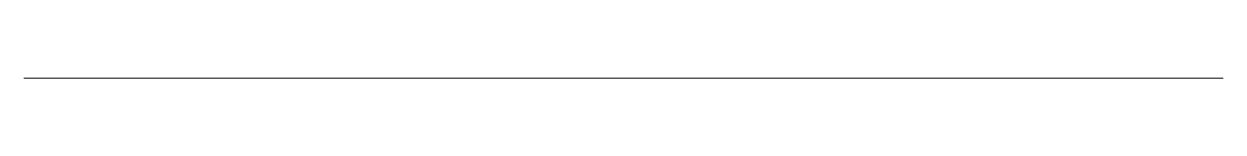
# Model space of a CAD drawing. Header units: inches. Extents: x -274 to 769, y 0 to 0.
import ezdxf

# ---------------------------------------------------------------- set-up
doc = ezdxf.new("R2010")
doc.units = ezdxf.units.IN
doc.header["$MEASUREMENT"] = 0

# ---------------------------------------------------------------- blocks, each defined once
blk = doc.blocks.new('A$C688B0875')
at = {"color": 0, "linetype": 'Continuous', "lineweight": 0, "extrusion": (0, 1, 0)}
for p, q in [((-35.406, 19.815), (-36.075, 19.815)), ((-36.075, 19.815), (-35.406, 19.815)), ((-36.075, -19.555), (-36.075, 19.815)), ((-36.075, 19.815), (-36.075, -19.555)), ((-26.902, 19.815), (-35.406, 19.815)), ((-35.406, 19.815), (-26.902, 19.815)), ((-35.406, 19.815), (-35.406, -19.555)), ((-35.406, -19.555), (-35.406, 19.815)), ((-26.902, 19.815), (-26.233, 19.815)), ((-26.902, -19.555), (-26.902, 19.815)), ((-26.233, 19.815), (-26.902, 19.815)), ((-26.902, 19.815), (-26.902, -19.555)), ((-26.233, 19.815), (-26.233, -19.555)), ((-26.233, -19.555), (-26.233, 19.815)), ((-25.839, 7.374), (-25.839, 8.004)), ((-6.154, 8.004), (-25.839, 8.004)), ((-25.839, 7.374), (-25.839, 8.004)), ((-25.839, 8.004), (-6.154, 8.004)), ((-6.154, 8.004), (-6.154, 7.374)), ((-6.154, 7.374), (-6.154, 8.004)), ((-25.839, 6.626), (-25.839, 7.374)), ((-25.839, 7.374), (-6.154, 7.374)), ((-6.154, 7.374), (-25.839, 7.374)), ((-25.839, 6.626), (-25.839, 7.374)), ((-6.154, 7.374), (-6.154, -7.114)), ((-6.154, -7.114), (-6.154, 7.374)), ((-25.839, 6.626), (-26.233, 6.626)), ((-25.839, 6.626), (-26.233, 6.626)), ((-25.839, 6.626), (-25.524, 6.626)), ((-25.839, -2.819), (-25.839, 6.626)), ((-25.839, -2.819), (-25.839, 6.626)), ((-25.839, 6.626), (-25.524, 6.626)), ((-25.524, 6.626), (-25.524, 4.45)), ((-25.524, 4.45), (-25.524, 6.626)), ((-27.808, 3.477), (-27.808, 4.264)), ((-27.808, 3.477), (-27.808, 4.264)), ((-27.808, 4.264), (-27.808, 4.215)), ((-27.808, 4.215), (-27.808, 3.477)), ((-27.333, 4.408), (-27.333, 3.87)), ((-27.333, 3.87), (-27.333, 4.408)), ((-27.292, 4.45), (-27.292, 4.429)), ((-26.902, 4.45), (-27.292, 4.45)), ((-26.902, 4.45), (-27.292, 4.45)), ((-27.292, 4.429), (-27.292, 4.45)), ((-27.292, 4.429), (-26.902, 4.429)), ((-27.292, 4.429), (-26.902, 4.429)), ((-27.292, 3.891), (-27.292, 4.429)), ((-27.292, 3.891), (-27.292, 4.429)), ((-25.81, 4.45), (-25.376, 4.45)), ((-25.81, 4.444), (-25.81, 4.45)), ((-25.81, 4.45), (-25.81, 4.436)), ((-25.376, 4.45), (-25.81, 4.45)), ((-25.81, 4.436), (-25.81, 4.444)), ((-25.81, 3.885), (-25.81, 4.436)), ((-25.81, 4.436), (-25.81, 3.885)), ((-25.376, 4.436), (-25.81, 4.436)), ((-25.81, 4.436), (-25.376, 4.436)), ((-25.524, 4.45), (-25.524, 3.291)), ((-25.524, 3.291), (-25.524, 4.45)), ((-25.376, 4.436), (-25.376, 4.45)), ((-25.376, 4.45), (-25.376, 4.436)), ((-25.376, 4.436), (-25.376, 3.885)), ((-25.376, 3.885), (-25.376, 4.436)), ((-25.347, 3.87), (-25.347, 4.421)), ((-25.347, 4.421), (-25.347, 3.87)), ((-27.808, 3.478), (-27.808, 3.87)), ((-27.333, 3.87), (-27.333, 3.332)), ((-27.333, 3.332), (-27.333, 3.87)), ((-26.902, 3.891), (-27.292, 3.891)), ((-27.292, 3.891), (-27.292, 3.85)), ((-26.902, 3.891), (-27.292, 3.891)), ((-27.292, 3.85), (-27.292, 3.891)), ((-27.292, 3.85), (-26.902, 3.85)), ((-27.292, 3.85), (-26.902, 3.85)), ((-27.292, 3.312), (-27.292, 3.85)), ((-27.292, 3.312), (-27.292, 3.85)), ((-25.81, 3.885), (-25.81, 3.856)), ((-25.376, 3.885), (-25.81, 3.885)), ((-25.81, 3.868), (-25.81, 3.885)), ((-25.81, 3.885), (-25.376, 3.885)), ((-25.81, 3.856), (-25.81, 3.868)), ((-25.81, 3.856), (-25.376, 3.856)), ((-25.81, 3.305), (-25.81, 3.856)), ((-25.81, 3.856), (-25.81, 3.305)), ((-25.376, 3.856), (-25.81, 3.856)), ((-25.376, 3.856), (-25.376, 3.885)), ((-25.376, 3.885), (-25.376, 3.856)), ((-25.376, 3.305), (-25.376, 3.856)), ((-25.376, 3.856), (-25.376, 3.305)), ((-25.347, 3.87), (-25.347, 3.32)), ((-25.347, 3.32), (-25.347, 3.87)), ((-27.808, 3.477), (-27.808, 3.477)), ((-27.808, 3.434), (-27.333, 3.434)), ((-27.333, 3.434), (-27.808, 3.434)), ((-26.902, 3.312), (-27.292, 3.312)), ((-27.292, 3.291), (-27.292, 3.312)), ((-27.292, 3.312), (-27.292, 3.291)), ((-26.902, 3.312), (-27.292, 3.312)), ((-27.292, 3.291), (-26.902, 3.291)), ((-27.292, 3.291), (-26.902, 3.291)), ((-25.81, 3.293), (-25.81, 3.305)), ((-25.81, 3.305), (-25.376, 3.305)), ((-25.81, 3.305), (-25.81, 3.291)), ((-25.376, 3.305), (-25.81, 3.305)), ((-25.81, 3.291), (-25.81, 3.293)), ((-25.376, 3.291), (-25.81, 3.291)), ((-25.81, 3.291), (-25.376, 3.291)), ((-25.524, 3.291), (-25.524, 2.482)), ((-25.524, 2.482), (-25.524, 3.291)), ((-25.376, 3.291), (-25.376, 3.305)), ((-25.376, 3.305), (-25.376, 3.291)), ((-27.808, 1.508), (-27.808, 2.296)), ((-27.808, 2.296), (-27.808, 2.247)), ((-27.808, 2.247), (-27.808, 2.296)), ((-27.808, 2.247), (-27.808, 1.508)), ((-27.808, 1.508), (-27.808, 2.247)), ((-27.808, 2.247), (-27.808, 1.51)), ((-27.333, 2.44), (-27.333, 1.902)), ((-27.333, 1.902), (-27.333, 2.44)), ((-26.902, 2.482), (-27.292, 2.482)), ((-27.292, 2.482), (-27.292, 2.461)), ((-26.902, 2.482), (-27.292, 2.482)), ((-27.292, 2.461), (-27.292, 2.482)), ((-27.292, 2.461), (-26.902, 2.461)), ((-27.292, 2.461), (-26.902, 2.461)), ((-27.292, 1.923), (-27.292, 2.461)), ((-27.292, 1.923), (-27.292, 2.461)), ((-25.81, 2.482), (-25.81, 2.467)), ((-25.376, 2.482), (-25.81, 2.482)), ((-25.81, 2.476), (-25.81, 2.482)), ((-25.81, 2.482), (-25.376, 2.482)), ((-25.81, 2.467), (-25.81, 2.476)), ((-25.81, 2.467), (-25.376, 2.467)), ((-25.81, 1.916), (-25.81, 2.467)), ((-25.81, 2.467), (-25.81, 1.916)), ((-25.376, 2.467), (-25.81, 2.467)), ((-25.524, 2.482), (-25.524, 1.322)), ((-25.524, 1.322), (-25.524, 2.482)), ((-25.376, 2.467), (-25.376, 2.482)), ((-25.376, 2.482), (-25.376, 2.467)), ((-25.376, 2.467), (-25.376, 1.916)), ((-25.376, 1.916), (-25.376, 2.467)), ((-25.347, 1.902), (-25.347, 2.453)), ((-25.347, 2.453), (-25.347, 1.902)), ((-27.333, 1.902), (-27.333, 1.364)), ((-27.333, 1.364), (-27.333, 1.902)), ((-27.292, 1.923), (-27.292, 1.881)), ((-26.902, 1.923), (-27.292, 1.923)), ((-26.902, 1.923), (-27.292, 1.923)), ((-27.292, 1.881), (-27.292, 1.923)), ((-27.292, 1.881), (-26.902, 1.881)), ((-27.292, 1.881), (-26.902, 1.881)), ((-27.292, 1.343), (-27.292, 1.881)), ((-27.292, 1.343), (-27.292, 1.881)), ((-25.81, 1.916), (-25.81, 1.887)), ((-25.376, 1.916), (-25.81, 1.916)), ((-25.81, 1.916), (-25.376, 1.916)), ((-25.81, 1.9), (-25.81, 1.916)), ((-25.81, 1.887), (-25.81, 1.9)), ((-25.81, 1.887), (-25.376, 1.887)), ((-25.81, 1.337), (-25.81, 1.887)), ((-25.81, 1.887), (-25.81, 1.337)), ((-25.376, 1.887), (-25.81, 1.887)), ((-25.376, 1.887), (-25.376, 1.916)), ((-25.376, 1.916), (-25.376, 1.887)), ((-25.376, 1.887), (-25.376, 1.337)), ((-25.376, 1.337), (-25.376, 1.887)), ((-25.347, 1.351), (-25.347, 1.902)), ((-25.347, 1.902), (-25.347, 1.351)), ((-27.808, 1.508), (-27.808, 1.508)), ((-27.808, 1.465), (-27.333, 1.465)), ((-27.333, 1.465), (-27.808, 1.465)), ((-27.292, 1.343), (-27.292, 1.322)), ((-26.902, 1.343), (-27.292, 1.343)), ((-26.902, 1.343), (-27.292, 1.343)), ((-27.292, 1.322), (-27.292, 1.343)), ((-27.292, 1.322), (-26.902, 1.322)), ((-27.292, 1.322), (-26.902, 1.322)), ((-25.81, 1.337), (-25.81, 1.322)), ((-25.376, 1.337), (-25.81, 1.337)), ((-25.81, 1.337), (-25.376, 1.337)), ((-25.81, 1.325), (-25.81, 1.337)), ((-25.81, 1.322), (-25.81, 1.325)), ((-25.81, 1.322), (-25.376, 1.322)), ((-25.376, 1.322), (-25.81, 1.322)), ((-25.524, 1.322), (-25.524, 0.513)), ((-25.524, 0.513), (-25.524, 1.322)), ((-25.376, 1.322), (-25.376, 1.337)), ((-25.376, 1.337), (-25.376, 1.322)), ((-27.333, 0.471), (-27.333, -0.067)), ((-27.333, -0.067), (-27.333, 0.471)), ((-27.292, 0.513), (-27.292, 0.492)), ((-26.902, 0.513), (-27.292, 0.513)), ((-26.902, 0.513), (-27.292, 0.513)), ((-27.292, 0.492), (-27.292, 0.513)), ((-27.292, 0.492), (-26.902, 0.492)), ((-27.292, 0.492), (-26.902, 0.492)), ((-27.292, -0.046), (-27.292, 0.492)), ((-27.292, -0.046), (-27.292, 0.492)), ((-25.81, 0.513), (-25.376, 0.513)), ((-25.81, 0.507), (-25.81, 0.513)), ((-25.81, 0.513), (-25.81, 0.499)), ((-25.376, 0.513), (-25.81, 0.513)), ((-25.81, 0.499), (-25.81, 0.507)), ((-25.81, -0.052), (-25.81, 0.499)), ((-25.81, 0.499), (-25.81, -0.052)), ((-25.376, 0.499), (-25.81, 0.499)), ((-25.81, 0.499), (-25.376, 0.499)), ((-25.524, 0.513), (-25.524, -0.646)), ((-25.524, -0.646), (-25.524, 0.513)), ((-25.376, 0.513), (-25.376, 0.499)), ((-25.376, 0.499), (-25.376, 0.513)), ((-25.376, -0.052), (-25.376, 0.499)), ((-25.376, 0.499), (-25.376, -0.052)), ((-25.347, 0.484), (-25.347, -0.067)), ((-25.347, -0.067), (-25.347, 0.484)), ((-27.808, -0.46), (-27.808, 0.327)), ((-27.808, 0.327), (-27.808, -0.46)), ((-27.808, -0.46), (-27.808, 0.327)), ((-27.808, -0.46), (-27.808, 0.327)), ((-27.808, 0.278), (-27.808, -0.46)), ((-27.333, 0.278), (-27.333, 0.327)), ((-27.333, -0.067), (-27.333, -0.605)), ((-27.333, -0.605), (-27.333, -0.067)), ((-26.902, -0.046), (-27.292, -0.046)), ((-27.292, -0.046), (-27.292, -0.087)), ((-26.902, -0.046), (-27.292, -0.046)), ((-27.292, -0.087), (-27.292, -0.046)), ((-27.292, -0.087), (-26.902, -0.087)), ((-27.292, -0.625), (-27.292, -0.087)), ((-27.292, -0.087), (-26.902, -0.087)), ((-27.292, -0.625), (-27.292, -0.087)), ((-25.81, -0.069), (-25.81, -0.052)), ((-25.81, -0.052), (-25.376, -0.052)), ((-25.81, -0.052), (-25.81, -0.081)), ((-25.376, -0.052), (-25.81, -0.052)), ((-25.81, -0.081), (-25.81, -0.069)), ((-25.81, -0.632), (-25.81, -0.081)), ((-25.81, -0.081), (-25.81, -0.632)), ((-25.376, -0.081), (-25.81, -0.081)), ((-25.81, -0.081), (-25.376, -0.081)), ((-25.376, -0.052), (-25.376, -0.081)), ((-25.376, -0.081), (-25.376, -0.052)), ((-25.376, -0.632), (-25.376, -0.081)), ((-25.376, -0.081), (-25.376, -0.632)), ((-25.347, -0.067), (-25.347, -0.617)), ((-25.347, -0.617), (-25.347, -0.067)), ((-27.333, -0.503), (-27.808, -0.503)), ((-27.808, -0.503), (-27.333, -0.503)), ((-26.902, -0.625), (-27.292, -0.625)), ((-27.292, -0.625), (-27.292, -0.646)), ((-26.902, -0.625), (-27.292, -0.625)), ((-27.292, -0.646), (-27.292, -0.625)), ((-27.292, -0.646), (-26.902, -0.646)), ((-27.292, -0.646), (-26.902, -0.646)), ((-25.81, -0.632), (-25.376, -0.632)), ((-25.81, -0.644), (-25.81, -0.632)), ((-25.81, -0.632), (-25.81, -0.646)), ((-25.376, -0.632), (-25.81, -0.632)), ((-25.81, -0.646), (-25.81, -0.644)), ((-25.376, -0.646), (-25.81, -0.646)), ((-25.81, -0.646), (-25.376, -0.646)), ((-25.524, -0.646), (-25.524, -2.822)), ((-25.524, -2.822), (-25.524, -0.646)), ((-25.376, -0.632), (-25.376, -0.646)), ((-25.376, -0.646), (-25.376, -0.632)), ((-26.233, -2.822), (-25.843, -2.822)), ((-26.233, -2.822), (-25.843, -2.822)), ((-25.843, -2.822), (-25.843, -2.822)), ((-25.843, -2.822), (-25.839, -2.822)), ((-25.843, -2.822), (-25.839, -2.822)), ((-25.839, -2.822), (-25.839, -2.819)), ((-25.839, -2.822), (-25.839, -2.819)), ((-25.839, -2.826), (-25.839, -2.822)), ((-25.839, -2.822), (-25.835, -2.822)), ((-25.835, -2.822), (-25.839, -2.822)), ((-25.839, -2.826), (-25.839, -2.822)), ((-25.839, -7.114), (-25.839, -2.826)), ((-25.839, -7.114), (-25.839, -2.826)), ((-25.835, -2.822), (-25.524, -2.822)), ((-25.524, -2.822), (-25.835, -2.822)), ((-25.839, -7.744), (-25.839, -7.114)), ((-6.154, -7.114), (-25.839, -7.114)), ((-25.839, -7.744), (-25.839, -7.114)), ((-25.839, -7.114), (-6.154, -7.114)), ((-6.154, -7.114), (-6.154, -7.744)), ((-6.154, -7.744), (-6.154, -7.114)), ((-6.154, -7.744), (-25.839, -7.744)), ((-25.839, -7.744), (-6.154, -7.744)), ((-35.406, -19.555), (-36.075, -19.555)), ((-35.406, -19.555), (-36.075, -19.555)), ((-26.902, -19.555), (-35.406, -19.555)), ((-26.902, -19.555), (-35.406, -19.555)), ((-26.233, -19.555), (-26.902, -19.555)), ((-26.233, -19.555), (-26.902, -19.555))]:
    blk.add_line(p, q, dxfattribs=at)
at = {"color": 0, "linetype": 'Continuous', "lineweight": 0}
for centre, radius, start, end in [((-27.292, 4.408), 0.0416, 90, 180), ((-27.292, 4.408), 0.0416, 90, 180), ((-25.81, 4.421), 0.0289, 90, 180), ((-25.81, 4.421), 0.0289, 90, 180), ((-25.376, 4.421), 0.0289, 0, 90), ((-25.376, 4.421), 0.0289, 0, 90), ((-27.292, 3.332), 0.0416, 180, 270), ((-27.292, 3.332), 0.0416, 180, 270), ((-25.81, 3.32), 0.0289, 180, 270), ((-25.81, 3.32), 0.0289, 180, 270), ((-25.376, 3.32), 0.0289, 270, 0), ((-25.376, 3.32), 0.0289, 270, 360), ((-27.292, 2.44), 0.0416, 90, 180), ((-27.292, 2.44), 0.0416, 90, 180), ((-25.81, 2.453), 0.0289, 90, 180), ((-25.81, 2.453), 0.0289, 90, 180), ((-25.376, 2.453), 0.0289, 0, 90), ((-25.376, 2.453), 0.0289, 0, 90), ((-27.292, 1.364), 0.0416, 180, 270), ((-27.292, 1.364), 0.0416, 180, 270), ((-25.81, 1.351), 0.0289, 180, 270), ((-25.81, 1.351), 0.0289, 180, 270), ((-25.376, 1.351), 0.0289, 270, 0), ((-25.376, 1.351), 0.0289, 270, 360), ((-27.292, 0.471), 0.0416, 90, 180), ((-27.292, 0.471), 0.0416, 90, 180), ((-25.81, 0.484), 0.0289, 90, 180), ((-25.81, 0.484), 0.0289, 90, 180), ((-25.376, 0.484), 0.0289, 0, 90), ((-25.376, 0.484), 0.0289, 360, 90), ((-27.292, -0.605), 0.0416, 180, 270), ((-27.292, -0.605), 0.0416, 180, 270), ((-25.81, -0.617), 0.0289, 180, 270), ((-25.81, -0.617), 0.0289, 180, 270), ((-25.376, -0.617), 0.0289, 270, 0), ((-25.376, -0.617), 0.0289, 270, 0), ((-25.839, -2.822), 0.00394, 90, 180), ((-25.839, -2.822), 0.00394, 90, 180), ((-25.839, -2.822), 0.00394, 180, 270), ((-25.839, -2.822), 0.00394, 270, 90), ((-25.839, -2.822), 0.00394, 270, 90)]:
    blk.add_arc(centre, radius, start, end, dxfattribs=at)
for centre, major_axis, start_param, end_param in [((-27.292, 4.408), (-0.0416, 0), 4.712389, 6.283185), ((-27.292, 4.408), (0.0416, 0), 1.570796, 3.141593), ((-25.81, 4.421), (-0.0289, 0), 4.712389, 6.283185), ((-25.81, 4.421), (0.0289, 0), 1.570796, 3.141593), ((-25.376, 4.421), (-0.0289, 0), 3.141593, 4.712389), ((-25.376, 4.421), (0.0289, 0), 0, 1.570796), ((-27.292, 3.87), (0.0416, 0), 1.570796, 3.141593), ((-27.292, 3.87), (-0.0416, 0), 4.712389, 6.283185), ((-27.292, 3.87), (0.0416, 0), 3.141593, 4.712389), ((-27.292, 3.87), (-0.0416, 0), 0, 1.570796), ((-25.81, 3.87), (0.0289, 0), 1.570796, 3.141593), ((-25.81, 3.87), (-0.0289, 0), 4.712389, 6.283185), ((-25.81, 3.87), (-0.0289, 0), 0, 1.570796), ((-25.81, 3.87), (0.0289, 0), 3.141593, 4.712389), ((-25.376, 3.87), (0.0289, 0), 0, 1.570796), ((-25.376, 3.87), (-0.0289, 0), 3.141593, 4.712389), ((-25.376, 3.87), (-0.0289, 0), 1.570796, 3.141593), ((-25.376, 3.87), (0.0289, 0), 4.712389, 6.283185), ((-27.292, 3.332), (0.0416, 0), 3.141593, 4.712389), ((-27.292, 3.332), (-0.0416, 0), 0, 1.570796), ((-25.81, 3.32), (0.0289, 0), 3.141593, 4.712389), ((-25.81, 3.32), (-0.0289, 0), 0, 1.570796), ((-25.376, 3.32), (0.0289, 0), 4.712389, 6.283185), ((-25.376, 3.32), (-0.0289, 0), 1.570796, 3.141593), ((-27.292, 2.44), (-0.0416, 0), 4.712389, 6.283185), ((-27.292, 2.44), (0.0416, 0), 1.570796, 3.141593), ((-25.81, 2.453), (-0.0289, 0), 4.712389, 6.283185), ((-25.81, 2.453), (0.0289, 0), 1.570796, 3.141593), ((-25.376, 2.453), (-0.0289, 0), 3.141593, 4.712389), ((-25.376, 2.453), (0.0289, 0), 0, 1.570796), ((-27.292, 1.902), (0.0416, 0), 1.570796, 3.141593), ((-27.292, 1.902), (-0.0416, 0), 4.712389, 6.283185), ((-27.292, 1.902), (-0.0416, 0), 0, 1.570796), ((-27.292, 1.902), (0.0416, 0), 3.141593, 4.712389), ((-25.81, 1.902), (0.0289, 0), 1.570796, 3.141593), ((-25.81, 1.902), (-0.0289, 0), 4.712389, 6.283185), ((-25.81, 1.902), (-0.0289, 0), 0, 1.570796), ((-25.81, 1.902), (0.0289, 0), 3.141593, 4.712389), ((-25.376, 1.902), (0.0289, 0), 0, 1.570796), ((-25.376, 1.902), (-0.0289, 0), 3.141593, 4.712389), ((-25.376, 1.902), (-0.0289, 0), 1.570796, 3.141593), ((-25.376, 1.902), (0.0289, 0), 4.712389, 6.283185), ((-27.292, 1.364), (-0.0416, 0), 0, 1.570796), ((-27.292, 1.364), (0.0416, 0), 3.141593, 4.712389), ((-25.81, 1.351), (0.0289, 0), 3.141593, 4.712389), ((-25.81, 1.351), (-0.0289, 0), 0, 1.570796), ((-25.376, 1.351), (0.0289, 0), 4.712389, 6.283185), ((-25.376, 1.351), (-0.0289, 0), 1.570796, 3.141593), ((-27.292, 0.471), (-0.0416, 0), 4.712389, 6.283185), ((-27.292, 0.471), (0.0416, 0), 1.570796, 3.141593), ((-25.81, 0.484), (-0.0289, 0), 4.712389, 6.283185), ((-25.81, 0.484), (0.0289, 0), 1.570796, 3.141593), ((-25.376, 0.484), (0.0289, 0), 0, 1.570796), ((-25.376, 0.484), (-0.0289, 0), 3.141593, 4.712389), ((-27.292, -0.067), (0.0416, 0), 1.570796, 3.141593), ((-27.292, -0.067), (-0.0416, 0), 4.712389, 6.283185), ((-27.292, -0.067), (-0.0416, 0), 0, 1.570796), ((-27.292, -0.067), (0.0416, 0), 3.141593, 4.712389), ((-25.81, -0.067), (0.0289, 0), 1.570796, 3.141593), ((-25.81, -0.067), (-0.0289, 0), 4.712389, 6.283185), ((-25.81, -0.067), (-0.0289, 0), 0, 1.570796), ((-25.81, -0.067), (0.0289, 0), 3.141593, 4.712389), ((-25.376, -0.067), (-0.0289, 0), 3.141593, 4.712389), ((-25.376, -0.067), (0.0289, 0), 0, 1.570796), ((-25.376, -0.067), (0.0289, 0), 4.712389, 6.283185), ((-25.376, -0.067), (-0.0289, 0), 1.570796, 3.141593), ((-27.292, -0.605), (0.0416, 0), 3.141593, 4.712389), ((-27.292, -0.605), (-0.0416, 0), 0, 1.570796), ((-25.81, -0.617), (0.0289, 0), 3.141593, 4.712389), ((-25.81, -0.617), (-0.0289, 0), 0, 1.570796), ((-25.376, -0.617), (-0.0289, 0), 1.570796, 3.141593), ((-25.376, -0.617), (0.0289, 0), 4.712389, 6.283185)]:
    blk.add_ellipse(centre, major_axis=major_axis, ratio=0.5, start_param=start_param, end_param=end_param, dxfattribs=at)
blk = doc.blocks.new('A$C6B144B11')
at = {"color": 0, "linetype": 'Continuous', "lineweight": 0, "extrusion": (0, 1, 0)}
for p, q in [((-50.064, 25.167), (-50.734, 25.167)), ((-50.734, 25.167), (-50.064, 25.167)), ((-50.734, -14.203), (-50.734, 25.167)), ((-50.734, 25.167), (-50.734, -14.203)), ((-41.56, 25.167), (-50.064, 25.167)), ((-50.064, 25.167), (-41.56, 25.167)), ((-50.064, 25.167), (-50.064, -14.203)), ((-50.064, -14.203), (-50.064, 25.167)), ((-41.56, 25.167), (-40.891, 25.167)), ((-41.56, -14.203), (-41.56, 25.167)), ((-40.891, 25.167), (-41.56, 25.167)), ((-41.56, 25.167), (-41.56, -14.203)), ((-40.891, 25.167), (-40.891, -14.203)), ((-40.891, -14.203), (-40.891, 25.167)), ((-40.497, 12.726), (-40.497, 13.356)), ((-20.812, 13.356), (-40.497, 13.356)), ((-40.497, 12.726), (-40.497, 13.356)), ((-40.497, 13.356), (-20.812, 13.356)), ((-20.812, 13.356), (-20.812, 12.726)), ((-20.812, 12.726), (-20.812, 13.356)), ((-40.497, 11.978), (-40.497, 12.726)), ((-40.497, 12.726), (-20.812, 12.726)), ((-20.812, 12.726), (-40.497, 12.726)), ((-40.497, 11.978), (-40.497, 12.726)), ((-20.812, 12.726), (-20.812, -1.762)), ((-20.812, -1.762), (-20.812, 12.726)), ((-40.497, 11.978), (-40.891, 11.978)), ((-40.497, 11.978), (-40.891, 11.978)), ((-40.497, 11.978), (-40.182, 11.978)), ((-40.497, 2.533), (-40.497, 11.978)), ((-40.497, 2.533), (-40.497, 11.978)), ((-40.497, 11.978), (-40.182, 11.978)), ((-40.182, 11.978), (-40.182, 9.802)), ((-40.182, 9.802), (-40.182, 11.978)), ((-42.466, 8.828), (-42.466, 9.616)), ((-42.466, 8.828), (-42.466, 9.616)), ((-42.466, 9.616), (-42.466, 9.567)), ((-42.466, 9.567), (-42.466, 8.828)), ((-41.992, 9.76), (-41.992, 9.222)), ((-41.992, 9.222), (-41.992, 9.76)), ((-41.95, 9.802), (-41.95, 9.781)), ((-41.56, 9.802), (-41.95, 9.802)), ((-41.56, 9.802), (-41.95, 9.802)), ((-41.95, 9.781), (-41.95, 9.802)), ((-41.95, 9.781), (-41.56, 9.781)), ((-41.95, 9.781), (-41.56, 9.781)), ((-41.95, 9.243), (-41.95, 9.781)), ((-41.95, 9.243), (-41.95, 9.781)), ((-40.468, 9.802), (-40.034, 9.802)), ((-40.468, 9.796), (-40.468, 9.802)), ((-40.468, 9.802), (-40.468, 9.787)), ((-40.034, 9.802), (-40.468, 9.802)), ((-40.468, 9.787), (-40.468, 9.796)), ((-40.468, 9.237), (-40.468, 9.787)), ((-40.468, 9.787), (-40.468, 9.237)), ((-40.034, 9.787), (-40.468, 9.787)), ((-40.468, 9.787), (-40.034, 9.787)), ((-40.182, 9.802), (-40.182, 8.643)), ((-40.182, 8.643), (-40.182, 9.802)), ((-40.034, 9.787), (-40.034, 9.802)), ((-40.034, 9.802), (-40.034, 9.787)), ((-40.034, 9.787), (-40.034, 9.237)), ((-40.034, 9.237), (-40.034, 9.787)), ((-40.005, 9.222), (-40.005, 9.773)), ((-40.005, 9.773), (-40.005, 9.222)), ((-42.466, 8.83), (-42.466, 9.222)), ((-42.466, 8.828), (-42.466, 8.829)), ((-42.466, 8.786), (-41.992, 8.786)), ((-41.992, 8.786), (-42.466, 8.786)), ((-41.992, 9.222), (-41.992, 8.684)), ((-41.992, 8.684), (-41.992, 9.222)), ((-41.56, 9.243), (-41.95, 9.243)), ((-41.95, 9.243), (-41.95, 9.201)), ((-41.56, 9.243), (-41.95, 9.243)), ((-41.95, 9.201), (-41.95, 9.243)), ((-41.95, 9.201), (-41.56, 9.201)), ((-41.95, 9.201), (-41.56, 9.201)), ((-41.95, 8.663), (-41.95, 9.201)), ((-41.95, 8.663), (-41.95, 9.201)), ((-41.56, 8.663), (-41.95, 8.663)), ((-41.95, 8.643), (-41.95, 8.663)), ((-41.95, 8.663), (-41.95, 8.643)), ((-41.56, 8.663), (-41.95, 8.663)), ((-41.95, 8.643), (-41.56, 8.643)), ((-41.95, 8.643), (-41.56, 8.643)), ((-40.468, 9.237), (-40.468, 9.208)), ((-40.034, 9.237), (-40.468, 9.237)), ((-40.468, 9.22), (-40.468, 9.237)), ((-40.468, 9.237), (-40.034, 9.237)), ((-40.468, 9.208), (-40.468, 9.22)), ((-40.468, 9.208), (-40.034, 9.208)), ((-40.468, 8.657), (-40.468, 9.208)), ((-40.468, 9.208), (-40.468, 8.657)), ((-40.034, 9.208), (-40.468, 9.208)), ((-40.468, 8.645), (-40.468, 8.657)), ((-40.468, 8.657), (-40.034, 8.657)), ((-40.468, 8.657), (-40.468, 8.643)), ((-40.034, 8.657), (-40.468, 8.657)), ((-40.468, 8.643), (-40.468, 8.645)), ((-40.034, 8.643), (-40.468, 8.643)), ((-40.468, 8.643), (-40.034, 8.643)), ((-40.182, 8.643), (-40.182, 7.833)), ((-40.182, 7.833), (-40.182, 8.643)), ((-40.034, 9.208), (-40.034, 9.237)), ((-40.034, 9.237), (-40.034, 9.208)), ((-40.034, 8.657), (-40.034, 9.208)), ((-40.034, 9.208), (-40.034, 8.657)), ((-40.034, 8.643), (-40.034, 8.657)), ((-40.034, 8.657), (-40.034, 8.643)), ((-40.005, 9.222), (-40.005, 8.671)), ((-40.005, 8.671), (-40.005, 9.222)), ((-41.56, 7.833), (-41.95, 7.833)), ((-41.95, 7.833), (-41.95, 7.812)), ((-41.56, 7.833), (-41.95, 7.833)), ((-41.95, 7.812), (-41.95, 7.833)), ((-40.468, 7.833), (-40.468, 7.819)), ((-40.034, 7.833), (-40.468, 7.833)), ((-40.468, 7.828), (-40.468, 7.833)), ((-40.468, 7.833), (-40.034, 7.833)), ((-40.468, 7.819), (-40.468, 7.828)), ((-40.182, 7.833), (-40.182, 6.674)), ((-40.182, 6.674), (-40.182, 7.833)), ((-40.034, 7.819), (-40.034, 7.833)), ((-40.034, 7.833), (-40.034, 7.819)), ((-42.466, 6.86), (-42.466, 7.647)), ((-42.466, 7.647), (-42.466, 7.599)), ((-42.466, 7.599), (-42.466, 7.647)), ((-42.466, 7.599), (-42.466, 6.86)), ((-42.466, 6.86), (-42.466, 7.599)), ((-42.466, 7.599), (-42.466, 6.862)), ((-41.992, 7.792), (-41.992, 7.254)), ((-41.992, 7.254), (-41.992, 7.792)), ((-41.992, 7.254), (-41.992, 6.716)), ((-41.992, 6.716), (-41.992, 7.254)), ((-41.95, 7.812), (-41.56, 7.812)), ((-41.95, 7.812), (-41.56, 7.812)), ((-41.95, 7.274), (-41.95, 7.812)), ((-41.95, 7.274), (-41.95, 7.812)), ((-41.95, 7.274), (-41.95, 7.233)), ((-41.56, 7.274), (-41.95, 7.274)), ((-41.56, 7.274), (-41.95, 7.274)), ((-41.95, 7.233), (-41.95, 7.274)), ((-41.95, 7.233), (-41.56, 7.233)), ((-41.95, 7.233), (-41.56, 7.233)), ((-41.95, 6.695), (-41.95, 7.233)), ((-41.95, 6.695), (-41.95, 7.233)), ((-40.468, 7.819), (-40.034, 7.819)), ((-40.468, 7.268), (-40.468, 7.819)), ((-40.468, 7.819), (-40.468, 7.268)), ((-40.034, 7.819), (-40.468, 7.819)), ((-40.468, 7.268), (-40.468, 7.239)), ((-40.034, 7.268), (-40.468, 7.268)), ((-40.468, 7.268), (-40.034, 7.268)), ((-40.468, 7.252), (-40.468, 7.268)), ((-40.468, 7.239), (-40.468, 7.252)), ((-40.468, 7.239), (-40.034, 7.239)), ((-40.468, 6.689), (-40.468, 7.239)), ((-40.468, 7.239), (-40.468, 6.689)), ((-40.034, 7.239), (-40.468, 7.239)), ((-40.034, 7.819), (-40.034, 7.268)), ((-40.034, 7.268), (-40.034, 7.819)), ((-40.034, 7.239), (-40.034, 7.268)), ((-40.034, 7.268), (-40.034, 7.239)), ((-40.034, 7.239), (-40.034, 6.689)), ((-40.034, 6.689), (-40.034, 7.239)), ((-40.005, 7.254), (-40.005, 7.804)), ((-40.005, 7.804), (-40.005, 7.254)), ((-40.005, 6.703), (-40.005, 7.254)), ((-40.005, 7.254), (-40.005, 6.703)), ((-42.466, 6.86), (-42.466, 6.86)), ((-42.466, 6.817), (-41.992, 6.817)), ((-41.992, 6.817), (-42.466, 6.817)), ((-41.95, 6.695), (-41.95, 6.674)), ((-41.56, 6.695), (-41.95, 6.695)), ((-41.56, 6.695), (-41.95, 6.695)), ((-41.95, 6.674), (-41.95, 6.695)), ((-41.95, 6.674), (-41.56, 6.674)), ((-41.95, 6.674), (-41.56, 6.674)), ((-40.468, 6.689), (-40.468, 6.674)), ((-40.034, 6.689), (-40.468, 6.689)), ((-40.468, 6.689), (-40.034, 6.689)), ((-40.468, 6.676), (-40.468, 6.689)), ((-40.468, 6.674), (-40.468, 6.676)), ((-40.468, 6.674), (-40.034, 6.674)), ((-40.034, 6.674), (-40.468, 6.674)), ((-40.182, 6.674), (-40.182, 5.865)), ((-40.182, 5.865), (-40.182, 6.674)), ((-40.034, 6.674), (-40.034, 6.689)), ((-40.034, 6.689), (-40.034, 6.674)), ((-42.466, 4.891), (-42.466, 5.679)), ((-42.466, 5.679), (-42.466, 4.891)), ((-42.466, 4.891), (-42.466, 5.679)), ((-42.466, 4.891), (-42.466, 5.679)), ((-42.466, 5.63), (-42.466, 4.892)), ((-41.992, 5.823), (-41.992, 5.285)), ((-41.992, 5.285), (-41.992, 5.823)), ((-41.992, 5.63), (-41.992, 5.679)), ((-41.95, 5.865), (-41.95, 5.844)), ((-41.56, 5.865), (-41.95, 5.865)), ((-41.56, 5.865), (-41.95, 5.865)), ((-41.95, 5.844), (-41.95, 5.865)), ((-41.95, 5.844), (-41.56, 5.844)), ((-41.95, 5.844), (-41.56, 5.844)), ((-41.95, 5.306), (-41.95, 5.844)), ((-41.95, 5.306), (-41.95, 5.844)), ((-40.468, 5.865), (-40.034, 5.865)), ((-40.468, 5.859), (-40.468, 5.865)), ((-40.468, 5.865), (-40.468, 5.85)), ((-40.034, 5.865), (-40.468, 5.865)), ((-40.468, 5.85), (-40.468, 5.859)), ((-40.468, 5.3), (-40.468, 5.85)), ((-40.468, 5.85), (-40.468, 5.3)), ((-40.034, 5.85), (-40.468, 5.85)), ((-40.468, 5.85), (-40.034, 5.85)), ((-40.182, 5.865), (-40.182, 4.706)), ((-40.182, 4.706), (-40.182, 5.865)), ((-40.034, 5.865), (-40.034, 5.85)), ((-40.034, 5.85), (-40.034, 5.865)), ((-40.034, 5.3), (-40.034, 5.85)), ((-40.034, 5.85), (-40.034, 5.3)), ((-40.005, 5.836), (-40.005, 5.285)), ((-40.005, 5.285), (-40.005, 5.836)), ((-41.992, 4.849), (-42.466, 4.849)), ((-42.466, 4.849), (-41.992, 4.849)), ((-41.992, 5.285), (-41.992, 4.747)), ((-41.992, 4.747), (-41.992, 5.285)), ((-41.56, 5.306), (-41.95, 5.306)), ((-41.95, 5.306), (-41.95, 5.264)), ((-41.56, 5.306), (-41.95, 5.306)), ((-41.95, 5.264), (-41.95, 5.306)), ((-41.95, 5.264), (-41.56, 5.264)), ((-41.95, 4.726), (-41.95, 5.264)), ((-41.95, 5.264), (-41.56, 5.264)), ((-41.95, 4.726), (-41.95, 5.264)), ((-41.56, 4.726), (-41.95, 4.726)), ((-41.95, 4.726), (-41.95, 4.706)), ((-41.56, 4.726), (-41.95, 4.726)), ((-41.95, 4.706), (-41.95, 4.726)), ((-41.95, 4.706), (-41.56, 4.706)), ((-41.95, 4.706), (-41.56, 4.706)), ((-40.468, 5.283), (-40.468, 5.3)), ((-40.468, 5.3), (-40.034, 5.3)), ((-40.468, 5.3), (-40.468, 5.271)), ((-40.034, 5.3), (-40.468, 5.3)), ((-40.468, 5.271), (-40.468, 5.283)), ((-40.468, 4.72), (-40.468, 5.271)), ((-40.468, 5.271), (-40.468, 4.72)), ((-40.034, 5.271), (-40.468, 5.271)), ((-40.468, 5.271), (-40.034, 5.271)), ((-40.468, 4.72), (-40.034, 4.72)), ((-40.468, 4.708), (-40.468, 4.72)), ((-40.468, 4.72), (-40.468, 4.706)), ((-40.034, 4.72), (-40.468, 4.72)), ((-40.468, 4.706), (-40.468, 4.708)), ((-40.034, 4.706), (-40.468, 4.706)), ((-40.468, 4.706), (-40.034, 4.706)), ((-40.182, 4.706), (-40.182, 2.529)), ((-40.182, 2.529), (-40.182, 4.706)), ((-40.034, 5.3), (-40.034, 5.271)), ((-40.034, 5.271), (-40.034, 5.3)), ((-40.034, 4.72), (-40.034, 5.271)), ((-40.034, 5.271), (-40.034, 4.72)), ((-40.034, 4.72), (-40.034, 4.706)), ((-40.034, 4.706), (-40.034, 4.72)), ((-40.005, 5.285), (-40.005, 4.734)), ((-40.005, 4.734), (-40.005, 5.285)), ((-40.891, 2.529), (-40.501, 2.529)), ((-40.891, 2.529), (-40.501, 2.529)), ((-40.501, 2.529), (-40.501, 2.529)), ((-40.501, 2.529), (-40.497, 2.529)), ((-40.501, 2.529), (-40.497, 2.529)), ((-40.497, 2.529), (-40.497, 2.533)), ((-40.497, 2.529), (-40.497, 2.533)), ((-40.497, 2.525), (-40.497, 2.529)), ((-40.497, 2.529), (-40.493, 2.529)), ((-40.493, 2.529), (-40.497, 2.529)), ((-40.497, 2.525), (-40.497, 2.529)), ((-40.497, -1.762), (-40.497, 2.525)), ((-40.497, -1.762), (-40.497, 2.525)), ((-40.493, 2.529), (-40.182, 2.529)), ((-40.182, 2.529), (-40.493, 2.529)), ((-40.497, -2.392), (-40.497, -1.762)), ((-20.812, -1.762), (-40.497, -1.762)), ((-40.497, -2.392), (-40.497, -1.762)), ((-40.497, -1.762), (-20.812, -1.762)), ((-20.812, -1.762), (-20.812, -2.392)), ((-20.812, -2.392), (-20.812, -1.762)), ((-20.812, -2.392), (-40.497, -2.392)), ((-40.497, -2.392), (-20.812, -2.392)), ((-50.064, -14.203), (-50.734, -14.203)), ((-50.064, -14.203), (-50.734, -14.203)), ((-41.56, -14.203), (-50.064, -14.203)), ((-41.56, -14.203), (-50.064, -14.203)), ((-40.891, -14.203), (-41.56, -14.203)), ((-40.891, -14.203), (-41.56, -14.203))]:
    blk.add_line(p, q, dxfattribs=at)
at = {"color": 0, "linetype": 'Continuous', "lineweight": 0}
for centre, radius, start, end in [((-41.95, 9.76), 0.0416, 90, 180), ((-41.95, 9.76), 0.0416, 90, 180), ((-40.468, 9.773), 0.0289, 90, 180), ((-40.468, 9.773), 0.0289, 90, 180), ((-40.034, 9.773), 0.0289, 0, 90), ((-40.034, 9.773), 0.0289, 0, 90), ((-41.95, 8.684), 0.0416, 180, 270), ((-41.95, 8.684), 0.0416, 180, 270), ((-40.468, 8.671), 0.0289, 180, 270), ((-40.468, 8.671), 0.0289, 180, 270), ((-40.034, 8.671), 0.0289, 270, 0), ((-40.034, 8.671), 0.0289, 270, 360), ((-41.95, 7.792), 0.0416, 90, 180), ((-41.95, 7.792), 0.0416, 90, 180), ((-40.468, 7.804), 0.0289, 90, 180), ((-40.468, 7.804), 0.0289, 90, 180), ((-40.034, 7.804), 0.0289, 0, 90), ((-40.034, 7.804), 0.0289, 0, 90), ((-41.95, 6.716), 0.0416, 180, 270), ((-41.95, 6.716), 0.0416, 180, 270), ((-40.468, 6.703), 0.0289, 180, 270), ((-40.468, 6.703), 0.0289, 180, 270), ((-40.034, 6.703), 0.0289, 270, 0), ((-40.034, 6.703), 0.0289, 270, 360), ((-41.95, 5.823), 0.0416, 90, 180), ((-41.95, 5.823), 0.0416, 90, 180), ((-40.468, 5.836), 0.0289, 90, 180), ((-40.468, 5.836), 0.0289, 90, 180), ((-40.034, 5.836), 0.0289, 0, 90), ((-40.034, 5.836), 0.0289, 360, 90), ((-41.95, 4.747), 0.0416, 180, 270), ((-41.95, 4.747), 0.0416, 180, 270), ((-40.468, 4.734), 0.0289, 180, 270), ((-40.468, 4.734), 0.0289, 180, 270), ((-40.034, 4.734), 0.0289, 270, 0), ((-40.034, 4.734), 0.0289, 270, 0), ((-40.497, 2.529), 0.00394, 90, 180), ((-40.497, 2.529), 0.00394, 90, 180.00002), ((-40.497, 2.529), 0.00394, 180, 270), ((-40.497, 2.529), 0.00394, 270, 90), ((-40.497, 2.529), 0.00394, 270, 90)]:
    blk.add_arc(centre, radius, start, end, dxfattribs=at)
for centre, major_axis, start_param, end_param in [((-41.95, 9.76), (-0.0416, 0), 4.712389, 6.283185), ((-41.95, 9.76), (0.0416, 0), 1.570796, 3.141593), ((-40.468, 9.773), (-0.0289, 0), 4.712389, 6.283185), ((-40.468, 9.773), (0.0289, 0), 1.570796, 3.141593), ((-40.034, 9.773), (-0.0289, 0), 3.141593, 4.712389), ((-40.034, 9.773), (0.0289, 0), 0, 1.570796), ((-41.95, 9.222), (0.0416, 0), 1.570796, 3.141593), ((-41.95, 9.222), (-0.0416, 0), 4.712389, 6.283185), ((-41.95, 9.222), (0.0416, 0), 3.141593, 4.712389), ((-41.95, 9.222), (-0.0416, 0), 0, 1.570796), ((-41.95, 8.684), (0.0416, 0), 3.141593, 4.712389), ((-41.95, 8.684), (-0.0416, 0), 0, 1.570796), ((-40.468, 9.222), (0.0289, 0), 1.570796, 3.141593), ((-40.468, 9.222), (-0.0289, 0), 4.712389, 6.283185), ((-40.468, 9.222), (-0.0289, 0), 0, 1.570796), ((-40.468, 9.222), (0.0289, 0), 3.141593, 4.712389), ((-40.468, 8.671), (0.0289, 0), 3.141593, 4.712389), ((-40.468, 8.671), (-0.0289, 0), 0, 1.570796), ((-40.034, 9.222), (0.0289, 0), 0, 1.570796), ((-40.034, 9.222), (-0.0289, 0), 3.141593, 4.712389), ((-40.034, 9.222), (-0.0289, 0), 1.570796, 3.141593), ((-40.034, 9.222), (0.0289, 0), 4.712389, 6.283185), ((-40.034, 8.671), (0.0289, 0), 4.712389, 6.283185), ((-40.034, 8.671), (-0.0289, 0), 1.570796, 3.141593), ((-41.95, 7.792), (-0.0416, 0), 4.712389, 6.283185), ((-41.95, 7.792), (0.0416, 0), 1.570796, 3.141593), ((-41.95, 7.254), (0.0416, 0), 1.570796, 3.141593), ((-41.95, 7.254), (-0.0416, 0), 4.712389, 6.283185), ((-41.95, 7.254), (-0.0416, 0), 0, 1.570796), ((-41.95, 7.254), (0.0416, 0), 3.141593, 4.712389), ((-40.468, 7.804), (-0.0289, 0), 4.712389, 6.283185), ((-40.468, 7.804), (0.0289, 0), 1.570796, 3.141593), ((-40.468, 7.254), (0.0289, 0), 1.570796, 3.141593), ((-40.468, 7.254), (-0.0289, 0), 4.712389, 6.283185), ((-40.468, 7.254), (-0.0289, 0), 0, 1.570796), ((-40.468, 7.254), (0.0289, 0), 3.141593, 4.712389), ((-40.034, 7.804), (-0.0289, 0), 3.141593, 4.712389), ((-40.034, 7.804), (0.0289, 0), 0, 1.570796), ((-40.034, 7.254), (0.0289, 0), 0, 1.570796), ((-40.034, 7.254), (-0.0289, 0), 3.141593, 4.712389), ((-40.034, 7.254), (-0.0289, 0), 1.570796, 3.141593), ((-40.034, 7.254), (0.0289, 0), 4.712389, 6.283185), ((-41.95, 6.716), (-0.0416, 0), 0, 1.570796), ((-41.95, 6.716), (0.0416, 0), 3.141593, 4.712389), ((-40.468, 6.703), (0.0289, 0), 3.141593, 4.712389), ((-40.468, 6.703), (-0.0289, 0), 0, 1.570796), ((-40.034, 6.703), (0.0289, 0), 4.712389, 6.283185), ((-40.034, 6.703), (-0.0289, 0), 1.570796, 3.141593), ((-41.95, 5.823), (-0.0416, 0), 4.712389, 6.283185), ((-41.95, 5.823), (0.0416, 0), 1.570796, 3.141593), ((-40.468, 5.836), (-0.0289, 0), 4.712389, 6.283185), ((-40.468, 5.836), (0.0289, 0), 1.570796, 3.141593), ((-40.034, 5.836), (0.0289, 0), 0, 1.570796), ((-40.034, 5.836), (-0.0289, 0), 3.141593, 4.712389), ((-41.95, 5.285), (0.0416, 0), 1.570796, 3.141593), ((-41.95, 5.285), (-0.0416, 0), 4.712389, 6.283185), ((-41.95, 5.285), (-0.0416, 0), 0, 1.570796), ((-41.95, 5.285), (0.0416, 0), 3.141593, 4.712389), ((-41.95, 4.747), (0.0416, 0), 3.141593, 4.712389), ((-41.95, 4.747), (-0.0416, 0), 0, 1.570796), ((-40.468, 5.285), (0.0289, 0), 1.570796, 3.141593), ((-40.468, 5.285), (-0.0289, 0), 4.712389, 6.283185), ((-40.468, 5.285), (-0.0289, 0), 0, 1.570796), ((-40.468, 5.285), (0.0289, 0), 3.141593, 4.712389), ((-40.468, 4.734), (0.0289, 0), 3.141593, 4.712389), ((-40.468, 4.734), (-0.0289, 0), 0, 1.570796), ((-40.034, 5.285), (-0.0289, 0), 3.141593, 4.712389), ((-40.034, 5.285), (0.0289, 0), 0, 1.570796), ((-40.034, 5.285), (0.0289, 0), 4.712389, 6.283185), ((-40.034, 5.285), (-0.0289, 0), 1.570796, 3.141593), ((-40.034, 4.734), (-0.0289, 0), 1.570796, 3.141593), ((-40.034, 4.734), (0.0289, 0), 4.712389, 6.283185)]:
    blk.add_ellipse(centre, major_axis=major_axis, ratio=0.5, start_param=start_param, end_param=end_param, dxfattribs=at)

msp = doc.modelspace()

# ---------------------------------------------------------------- block references
at = {"extrusion": (0, -1, 0), "xscale": -25.0164456802878, "yscale": 17.42473070756488, "zscale": 25.0164456802878, "rotation": 90}
msp.add_blockref('A$C688B0875', (71.2, 19.3), dxfattribs=at)
at = {"extrusion": (0, -1, 0), "xscale": -13.33109173359242, "yscale": -6.148411099212055, "zscale": 13.33109173359242}
msp.add_blockref('A$C6B144B11', (92.9, 13.9), dxfattribs=at)

doc.saveas('drawing.dxf')
